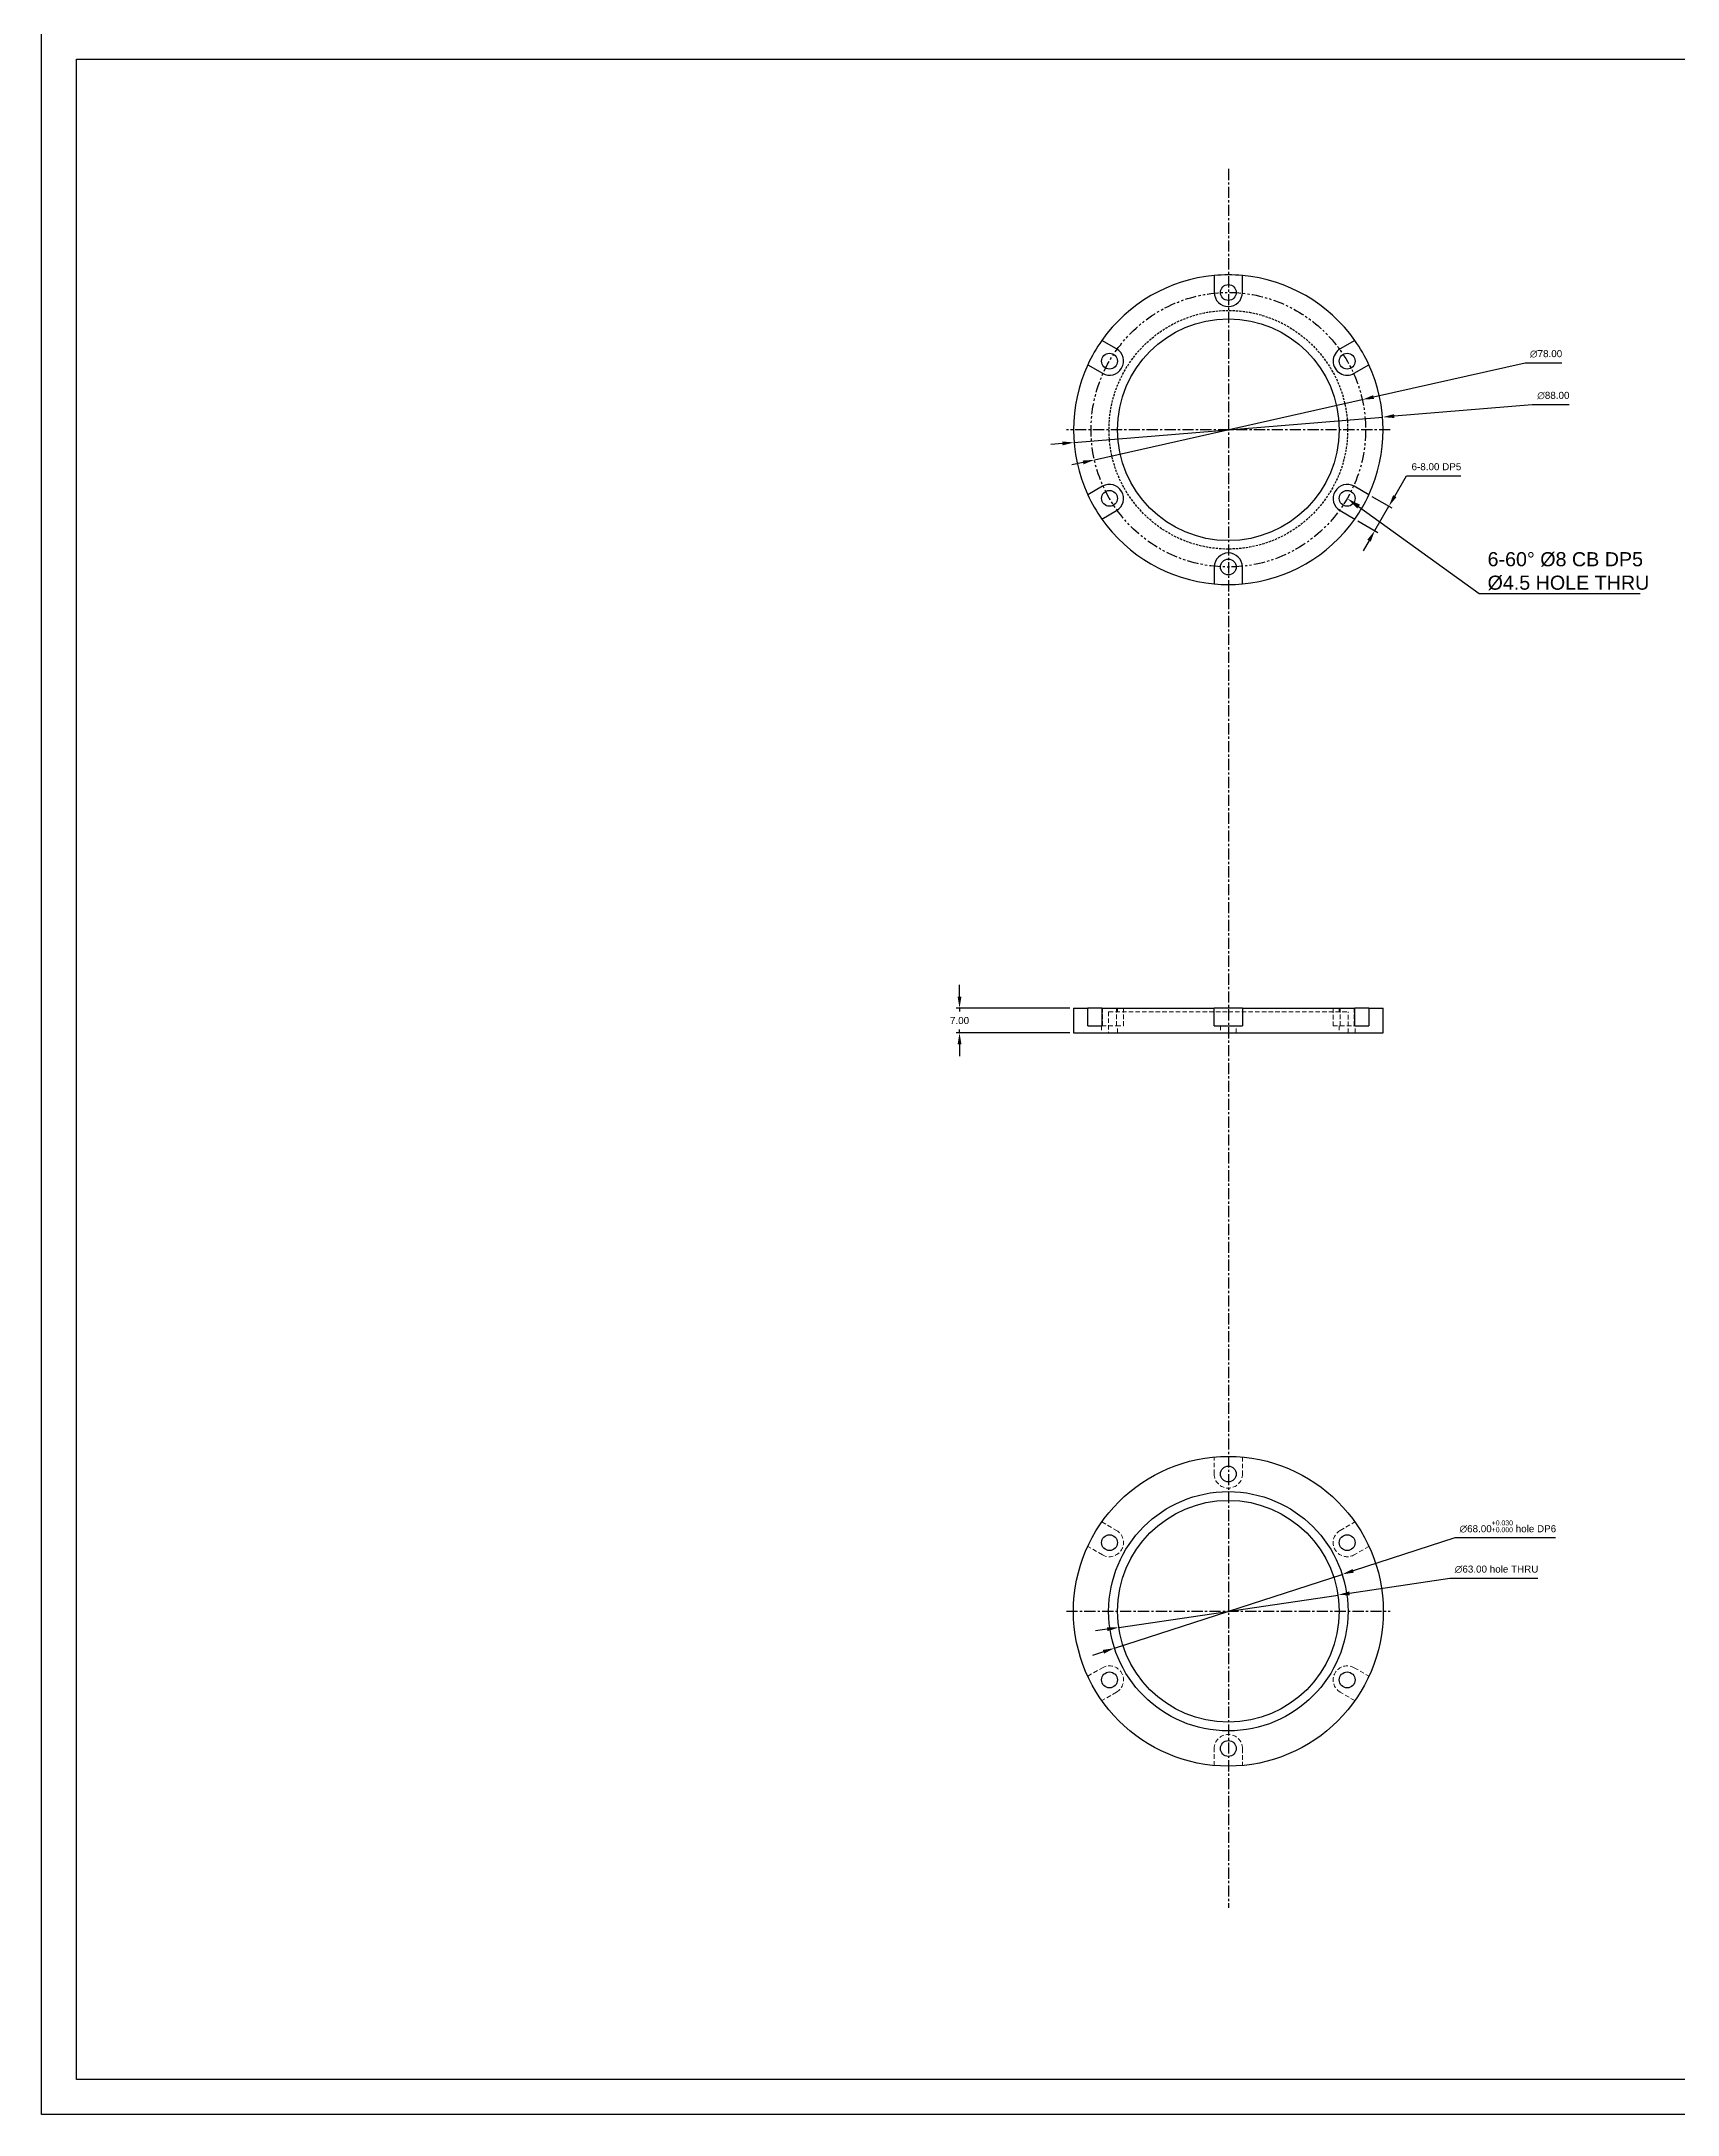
# Model space of a CAD drawing. Header units: millimetres. Extents: x 0 to 7560, y -1188 to 891.
# Drawn here: x 0 to 465, y -1188 to -599 of the extents above; entities that cross this region are included whole.
import ezdxf
from ezdxf import colors
from ezdxf.entities.mleader import LeaderData, LeaderLine
from ezdxf.math import Vec2, Vec3

# ---------------------------------------------------------------- set-up
doc = ezdxf.new("R2010")
doc.units = ezdxf.units.MM
doc.header["$PDSIZE"] = -1
for name, pattern in [('CENTER', [10.16, 6.35, -1.27, 1.27, -1.27]), ('HIDDEN', [1.905, 1.27, -0.635]), ('PHANTOM', [12.7, 6.35, -1.27, 1.27, -1.27, 1.27, -1.27])]:
    doc.linetypes.add(name, pattern=pattern)
doc.layers.get('0').update_dxf_attribs({"lineweight": 50})
doc.layers.add('FORMAT', color=7, linetype='Continuous')
for name, color, linetype, lineweight in [('보조선', 1, 'PHANTOM', 25), ('숨은선', 4, 'HIDDEN', 35), ('중심선', 1, 'CENTER', 25), ('중요 치수', 4, 'Continuous', 18), ('치수선', 6, 'Continuous', 18)]:
    doc.layers.add(name, color=color, linetype=linetype, lineweight=lineweight)
doc.styles.get("Standard").update_dxf_attribs({"font": 'arial.ttf', "height": 2})
doc.dimstyles.new('ISO-25', dxfattribs={"dimtxt": 2.5, "dimasz": 2.5, "dimexe": 1.25, "dimexo": 0.625, "dimtad": 1, "dimtxsty": 'Standard', "dimcen": 2.5, "dimadec": 0, "dimazin": 0, "dimtfac": 1, "dimtmove": 0, "dimatfit": 3, "dimfxl": 1, "dimarcsym": 0})

# ---------------------------------------------------------------- blocks, each defined once
blk = doc.blocks.new('*D465')
at = {"layer": 'Defpoints', "color": 0, "ltscale": 0.5, "transparency": 16777216}
for p in [(381.19, -705.48), (293.48, -712.7)]:
    blk.add_point(p, dxfattribs=at)
at = {"layer": '치수선', "color": 0, "lineweight": -2, "ltscale": 0.5, "transparency": 16777216}
for p, q in [((293.48, -712.7), (381.19, -705.48)), ((423.69, -701.98), (384.48, -705.21)), ((434.13, -701.98), (423.69, -701.98)), ((290.19, -712.97), (286.9, -713.24))]:
    blk.add_line(p, q, dxfattribs=at)
at = {"layer": '치수선', "color": 0, "ltscale": 0.5, "transparency": 16777216}
for points in [[(384.43, -704.66), (384.52, -705.76), (381.19, -705.48)], [(290.15, -712.42), (290.24, -713.52), (293.48, -712.7)]]:
    blk.add_solid(points, dxfattribs=at)
at = {"layer": '치수선', "color": 0, "ltscale": 0.5, "transparency": 16777216, "insert": (429.67, -699.38), "char_height": 2, "attachment_point": 5}
blk.add_mtext('∅88.00', dxfattribs=at)
blk = doc.blocks.new('*D466')
at = {"layer": 'Defpoints', "color": 0, "ltscale": 0.5, "transparency": 16777216}
for p in [(375.39, -700.53), (299.29, -717.65)]:
    blk.add_point(p, dxfattribs=at)
at = {"layer": '치수선', "color": 0, "lineweight": -2, "ltscale": 0.5, "transparency": 16777216}
for p, q in [((421.62, -690.13), (378.61, -699.8)), ((432.06, -690.13), (421.62, -690.13)), ((299.29, -717.65), (375.39, -700.53)), ((296.07, -718.37), (292.84, -719.1))]:
    blk.add_line(p, q, dxfattribs=at)
at = {"layer": '치수선', "color": 0, "ltscale": 0.5, "transparency": 16777216}
for points in [[(378.49, -699.27), (378.73, -700.34), (375.39, -700.53)], [(295.94, -717.84), (296.19, -718.91), (299.29, -717.65)]]:
    blk.add_solid(points, dxfattribs=at)
at = {"layer": '치수선', "color": 0, "ltscale": 0.5, "transparency": 16777216, "insert": (427.61, -687.53), "char_height": 2, "attachment_point": 5}
blk.add_mtext('∅78.00', dxfattribs=at)
blk = doc.blocks.new('*D467')
at = {"layer": 'Defpoints', "color": 0, "ltscale": 0.5, "transparency": 16777216}
for p in [(377.28, -727.53), (373.28, -734.46), (378.96, -737.74)]:
    blk.add_point(p, dxfattribs=at)
at = {"layer": '치수선', "color": 0, "lineweight": -2, "ltscale": 0.5, "transparency": 16777216}
for p, q in [((384.61, -727.95), (387.96, -722.15)), ((387.96, -722.15), (403.4, -722.15)), ((378.15, -728.03), (383.83, -731.31)), ((374.15, -734.96), (379.83, -738.24)), ((378.96, -737.74), (382.96, -730.81)), ((377.31, -740.6), (375.66, -743.46))]:
    blk.add_line(p, q, dxfattribs=at)
at = {"layer": '치수선', "color": 0, "ltscale": 0.5, "transparency": 16777216}
for points in [[(384.14, -727.68), (385.09, -728.23), (382.96, -730.81)], [(376.83, -740.32), (377.79, -740.88), (378.96, -737.74)]]:
    blk.add_solid(points, dxfattribs=at)
at = {"layer": '치수선', "color": 0, "ltscale": 0.5, "transparency": 16777216, "insert": (396.45, -719.6), "char_height": 2, "attachment_point": 5}
blk.add_mtext('6-8.00 DP5', dxfattribs=at)
blk = doc.blocks.new('*D468')
at = {"layer": 'Defpoints', "color": 0, "ltscale": 0.5, "transparency": 16777216}
for p in [(293.34, -873.44), (260.97, -880.44), (293.34, -880.44)]:
    blk.add_point(p, dxfattribs=at)
at = {"layer": '치수선', "color": 0, "lineweight": -2, "ltscale": 0.5, "transparency": 16777216}
for p, q in [((260.97, -870.13), (260.97, -866.83)), ((292.34, -873.44), (259.97, -873.44)), ((260.97, -873.44), (260.97, -874.39)), ((292.34, -880.44), (259.97, -880.44)), ((260.97, -880.44), (260.97, -879.48)), ((260.97, -883.74), (260.97, -887.04))]:
    blk.add_line(p, q, dxfattribs=at)
at = {"layer": '치수선', "color": 0, "ltscale": 0.5, "transparency": 16777216}
for points in [[(260.42, -870.13), (261.52, -870.13), (260.97, -873.44)], [(260.42, -883.74), (261.52, -883.74), (260.97, -880.44)]]:
    blk.add_solid(points, dxfattribs=at)
at = {"layer": '치수선', "color": 0, "ltscale": 0.5, "transparency": 16777216, "insert": (260.97, -876.94), "char_height": 2, "attachment_point": 5}
blk.add_mtext('7.00', dxfattribs=at)
blk = doc.blocks.new('*D469')
at = {"layer": 'Defpoints', "color": 0, "ltscale": 0.5, "transparency": 16777216}
for p in [(369.68, -1034.3), (304.99, -1055.27)]:
    blk.add_point(p, dxfattribs=at)
at = {"layer": '중요 치수', "color": 0, "lineweight": -2, "ltscale": 0.5, "transparency": 16777216}
for p, q in [((401.66, -1023.94), (372.82, -1033.28)), ((430.3, -1023.94), (401.66, -1023.94)), ((304.99, -1055.27), (369.68, -1034.3)), ((301.85, -1056.28), (298.71, -1057.3))]:
    blk.add_line(p, q, dxfattribs=at)
at = {"layer": '중요 치수', "color": 0, "ltscale": 0.5, "transparency": 16777216}
for points in [[(372.65, -1032.76), (372.99, -1033.81), (369.68, -1034.3)], [(301.68, -1055.76), (302.02, -1056.81), (304.99, -1055.27)]]:
    blk.add_solid(points, dxfattribs=at)
at = {"layer": '중요 치수', "color": 0, "ltscale": 0.5, "transparency": 16777216, "insert": (416.74, -1020.71), "char_height": 2, "attachment_point": 5}
blk.add_mtext('∅68.00{\\H0.7x;\\S+0.030^ +0.000;} hole DP6', dxfattribs=at)
blk = doc.blocks.new('*D529')
at = {"layer": 'Defpoints', "color": 0, "ltscale": 0.5, "transparency": 16777216}
for p in [(368.5, -1040.17), (306.18, -1049.4)]:
    blk.add_point(p, dxfattribs=at)
at = {"layer": '중요 치수', "color": 0, "lineweight": -2, "ltscale": 0.5, "transparency": 16777216}
for p, q in [((400.3, -1035.46), (371.76, -1039.69)), ((425.25, -1035.46), (400.3, -1035.46)), ((306.18, -1049.4), (368.5, -1040.17)), ((302.91, -1049.88), (299.64, -1050.37))]:
    blk.add_line(p, q, dxfattribs=at)
at = {"layer": '중요 치수', "color": 0, "ltscale": 0.5, "transparency": 16777216}
for points in [[(371.68, -1039.14), (371.84, -1040.23), (368.5, -1040.17)], [(302.83, -1049.34), (302.99, -1050.43), (306.18, -1049.4)]]:
    blk.add_solid(points, dxfattribs=at)
at = {"layer": '중요 치수', "color": 0, "ltscale": 0.5, "transparency": 16777216, "insert": (413.54, -1032.86), "char_height": 2, "attachment_point": 5}
blk.add_mtext('∅63.00 hole THRU', dxfattribs=at)

msp = doc.modelspace()

# ---------------------------------------------------------------- linework, layer by layer
at = {"color": 7, "linetype": 'Continuous', "lineweight": 25}
for p, q in [((333.336, -665.272), (333.336, -670.089)), ((341.336, -670.089), (341.336, -665.272)), ((305.561, -686.125), (301.389, -683.716)), ((373.283, -683.716), (369.111, -686.125)), ((297.389, -690.645), (301.561, -693.054)), ((373.111, -693.054), (377.283, -690.645)), ((301.561, -725.125), (297.389, -727.534)), ((377.283, -727.534), (373.111, -725.125)), ((301.389, -734.462), (305.561, -732.054)), ((369.111, -732.054), (373.283, -734.462)), ((333.336, -748.089), (333.336, -752.907)), ((341.336, -752.907), (341.336, -748.089)), ((293.336, -873.437), (293.336, -880.437)), ((293.336, -873.437), (297.389, -873.437)), ((297.389, -878.437), (297.389, -873.437)), ((301.389, -873.437), (297.389, -873.437)), ((301.389, -873.437), (301.389, -878.437)), ((301.389, -873.437), (333.336, -873.437)), ((333.336, -878.437), (333.336, -873.437)), ((341.336, -873.437), (333.336, -873.437)), ((341.336, -873.437), (341.336, -878.437)), ((341.336, -873.437), (373.283, -873.437)), ((373.283, -878.437), (373.283, -873.437)), ((377.283, -873.437), (373.283, -873.437)), ((377.283, -873.437), (377.283, -878.437)), ((377.283, -873.437), (381.336, -873.437)), ((381.336, -880.437), (381.336, -873.437)), ((293.336, -880.437), (337.336, -880.437)), ((297.389, -878.437), (301.389, -878.437)), ((333.336, -878.437), (341.336, -878.437)), ((337.336, -880.437), (381.336, -880.437)), ((373.283, -878.437), (377.283, -878.437))]:
    msp.add_line(p, q, dxfattribs=at)
at = {"color": 7, "linetype": 'HIDDEN', "lineweight": 18}
for p, q in [((303.336, -874.437), (337.336, -874.437)), ((305.561, -878.437), (305.561, -873.437)), ((305.836, -873.437), (305.836, -874.437)), ((307.561, -878.437), (307.561, -873.437)), ((337.336, -874.437), (371.336, -874.437)), ((367.111, -873.437), (367.111, -878.437)), ((368.836, -874.437), (368.836, -873.437)), ((369.111, -878.437), (369.111, -873.437)), ((371.336, -880.437), (371.336, -874.437)), ((373.111, -878.437), (373.111, -873.437)), ((301.311, -878.437), (301.311, -880.437)), ((301.389, -878.437), (305.561, -878.437)), ((305.561, -878.437), (307.561, -878.437)), ((305.811, -880.437), (305.811, -878.437)), ((335.086, -878.437), (335.086, -880.437)), ((339.586, -880.437), (339.586, -878.437)), ((367.111, -878.437), (369.111, -878.437)), ((368.861, -878.437), (368.861, -880.437)), ((369.111, -878.437), (373.283, -878.437)), ((373.361, -880.437), (373.361, -878.437)), ((333.336, -1005.784), (333.336, -1000.967)), ((341.336, -1000.967), (341.336, -1005.784)), ((301.389, -1019.411), (305.561, -1021.82)), ((369.111, -1021.82), (373.283, -1019.411)), ((301.561, -1028.749), (297.389, -1026.34)), ((377.283, -1026.34), (373.111, -1028.749)), ((297.389, -1063.229), (301.561, -1060.82)), ((373.111, -1060.82), (377.283, -1063.229)), ((305.561, -1067.749), (301.389, -1070.157)), ((373.283, -1070.157), (369.111, -1067.749)), ((333.336, -1088.602), (333.336, -1083.784)), ((341.336, -1083.784), (341.336, -1088.602))]:
    msp.add_line(p, q, dxfattribs=at)
at = {"color": 7, "linetype": 'Continuous', "lineweight": 25}
for centre, radius in [((337.336, -670.089), 2.25), ((337.336, -709.089), 31.5), ((303.561, -689.589), 2.25), ((371.111, -689.589), 2.25), ((303.561, -728.589), 2.25), ((371.111, -728.589), 2.25), ((337.336, -748.089), 2.25), ((337.336, -1044.784), 44), ((337.336, -1005.784), 2.25), ((337.336, -1044.784), 34), ((337.336, -1044.784), 31.5), ((303.561, -1025.284), 2.25), ((371.111, -1025.284), 2.25), ((303.561, -1064.284), 2.25), ((371.111, -1064.284), 2.25), ((337.336, -1083.784), 2.25)]:
    msp.add_circle(centre, radius, dxfattribs=at)
for centre, radius, start, end in [((337.336, -709.089), 44, 95.215909, 144.784091), ((337.336, -709.089), 44, 84.784091, 95.215909), ((337.336, -709.089), 44, 35.215909, 84.784091), ((337.336, -670.089), 4, 180, 0), ((337.336, -709.089), 44, 144.784091, 155.215909), ((303.561, -689.589), 4, 240, 60), ((371.111, -689.589), 4, 120, 300), ((337.336, -709.089), 44, 24.784091, 35.215909), ((337.336, -709.089), 44, 155.215909, 204.784091), ((337.336, -709.089), 44, 335.215909, 24.784091), ((337.336, -709.089), 44, 204.784091, 215.215909), ((303.561, -728.589), 4, 300, 120), ((371.111, -728.589), 4, 60, 240), ((337.336, -709.089), 44, 324.784091, 335.215909), ((337.336, -709.089), 44, 215.215909, 264.784091), ((337.336, -709.089), 44, 275.215909, 324.784091), ((337.336, -748.089), 4, 0, 180), ((337.336, -709.089), 44, 264.784091, 275.215909)]:
    msp.add_arc(centre, radius, start, end, dxfattribs=at)
at = {"color": 7, "linetype": 'HIDDEN', "lineweight": 18}
for centre, start, end in [((337.336, -1005.784), 180, 0), ((303.561, -1025.284), 240, 60), ((371.111, -1025.284), 120, 300), ((303.561, -1064.284), 300, 120), ((371.111, -1064.284), 60, 240), ((337.336, -1083.784), 0, 180)]:
    msp.add_arc(centre, 4, start, end, dxfattribs=at)
at = {"layer": 'FORMAT', "linetype": 'HIDDEN', "ltscale": 0.5}
msp.add_circle((337.336, -709.089), 33.9, dxfattribs=at)
at = {"layer": '보조선', "ltscale": 0.5}
msp.add_circle((337.336, -709.089), 39, dxfattribs=at)
at = {"layer": '숨은선', "color": 7, "linetype": 'HIDDEN', "lineweight": 18}
for p, q in [((301.561, -878.437), (301.561, -873.437)), ((303.336, -874.437), (303.336, -880.437))]:
    msp.add_line(p, q, dxfattribs=at)
at = {"layer": '중심선', "ltscale": 0.5}
for p, q in [((337.336, -634.984), (337.336, -1129.028)), ((383.336, -709.089), (291.336, -709.089)), ((291.336, -1044.784), (383.336, -1044.784))]:
    msp.add_line(p, q, dxfattribs=at)
at = {"layer": '중심선', "linetype": 'ByBlock', "ltscale": 0.5}
for points in [[(0.146, -593.768), (840.146, -593.768), (840.146, -1187.768), (0.146, -1187.768)], [(10.146, -603.768), (830.146, -603.768), (830.146, -1177.768), (10.146, -1177.768)]]:
    msp.add_lwpolyline(points, close=True, dxfattribs=at)

# ---------------------------------------------------------------- dimensions: what is measured, and where the dimension line sits
at = {"layer": '중요 치수', "ltscale": 0.5}
for p1, p2, text, picture, middle in [((304.992, -1055.267), (369.68, -1034.302), '<>{\\H0.7x;\\S+0.030^ +0.000;} hole DP6', '*D469', (416.74, -1023.94)), ((306.176, -1049.398), (368.496, -1040.171), '<> hole THRU', '*D529', (400.304, -1035.461))]:
    dim = msp.add_diameter_dim_2p(p1=p1, p2=p2, text=text, dimstyle='ISO-25', override={"dimtxt": 2, "dimasz": 3.302, "dimexe": 1, "dimexo": 1, "dimgap": 1.524, "dimtih": 1, "dimtoh": 1, "dimzin": 1, "dimdsep": 46, "dimcen": -10, "dimadec": 2, "dimtzin": 1}, dxfattribs=at)
    dim.commit()
    dim.dimension.update_dxf_attribs({"geometry": picture, "text_midpoint": middle, "dimtype": 163})
at = {"layer": '치수선', "ltscale": 0.5}
for p1, p2, picture, middle in [((299.287, -717.649), (375.385, -700.53), '*D466', (421.622, -690.128)), ((293.484, -712.698), (381.188, -705.481), '*D465', (423.685, -701.983))]:
    dim = msp.add_diameter_dim_2p(p1=p1, p2=p2, dimstyle='ISO-25', override={"dimtxt": 2, "dimasz": 3.302, "dimexe": 1, "dimexo": 1, "dimgap": 1.524, "dimtih": 1, "dimtoh": 1, "dimzin": 1, "dimdsep": 46, "dimcen": -10, "dimadec": 2, "dimtzin": 1}, dxfattribs=at)
    dim.commit()
    dim.dimension.update_dxf_attribs({"geometry": picture, "text_midpoint": middle, "dimtype": 163})
dim = msp.add_linear_dim(base=(378.961, -737.74), p1=(377.283, -727.534), p2=(373.283, -734.462), angle=240, text='6-<> DP5', dimstyle='ISO-25', override={"dimtxt": 2, "dimasz": 3.302, "dimexe": 1, "dimexo": 1, "dimgap": 1.524, "dimtih": 1, "dimtoh": 1, "dimzin": 1, "dimdsep": 46, "dimcen": -10, "dimadec": 2, "dimtzin": 1}, dxfattribs=at)
dim.commit()
dim.dimension.update_dxf_attribs({"geometry": '*D467', "text_midpoint": (396.446, -722.148), "dimtype": 161})
dim = msp.add_linear_dim(base=(260.969, -880.437), p1=(293.336, -873.437), p2=(293.336, -880.437), angle=90, dimstyle='ISO-25', override={"dimtxt": 2, "dimasz": 3.302, "dimexe": 1, "dimexo": 1, "dimgap": 1.524, "dimtih": 1, "dimtoh": 1, "dimzin": 1, "dimdsep": 46, "dimcen": -10, "dimadec": 2, "dimtzin": 1}, dxfattribs=at)
dim.commit()
dim.dimension.update_dxf_attribs({"geometry": '*D468', "text_midpoint": (260.969, -876.937), "dimtype": 160})

# ---------------------------------------------------------------- leaders
at = {"layer": '중요 치수', "ltscale": 0.5}
ml = msp.add_multileader_mtext('Standard', dxfattribs=at)
ml.set_content('6-60%%D %%C8 CB DP5\\P%%C4.5 HOLE THRU', color=256)
ml.set_leader_properties()
ml.build(insert=Vec2(0, 0))
ml.multileader.update_dxf_attribs({"text_left_attachment_type": 5, "text_right_attachment_type": 6, "dogleg_length": 0.36})
ctx = ml.context
ctx.base_point, ctx.plane_origin = Vec3(408.984, -755.631), Vec3(371.111, -728.589)
ctx.left_attachment, ctx.right_attachment = 5, 6
notes = []
notes.append((ctx, [(0, (1, 1, 0), (408.624, -755.631), (1, 0), 0.36, [(0, [(371.111, -728.589)], 0, [])])]))
ctx.mtext.insert, ctx.mtext.flow_direction = Vec3(410.984, -743.869), 5
for ctx, leaders in notes:
    for number, flags, end, landing, length, lines in leaders:
        leader = LeaderData()
        leader.index, (leader.has_last_leader_line, leader.has_dogleg_vector, leader.attachment_direction) = number, flags
        leader.last_leader_point, leader.dogleg_vector, leader.dogleg_length = Vec3(end), Vec3(landing), length
        for number, points, colour, breaks in lines:
            line = LeaderLine()
            line.index, line.vertices, line.color, line.breaks = number, Vec3.list(points), colors.encode_raw_color(colour), breaks
            leader.lines.append(line)
        ctx.leaders.append(leader)

doc.saveas('drawing.dxf')
